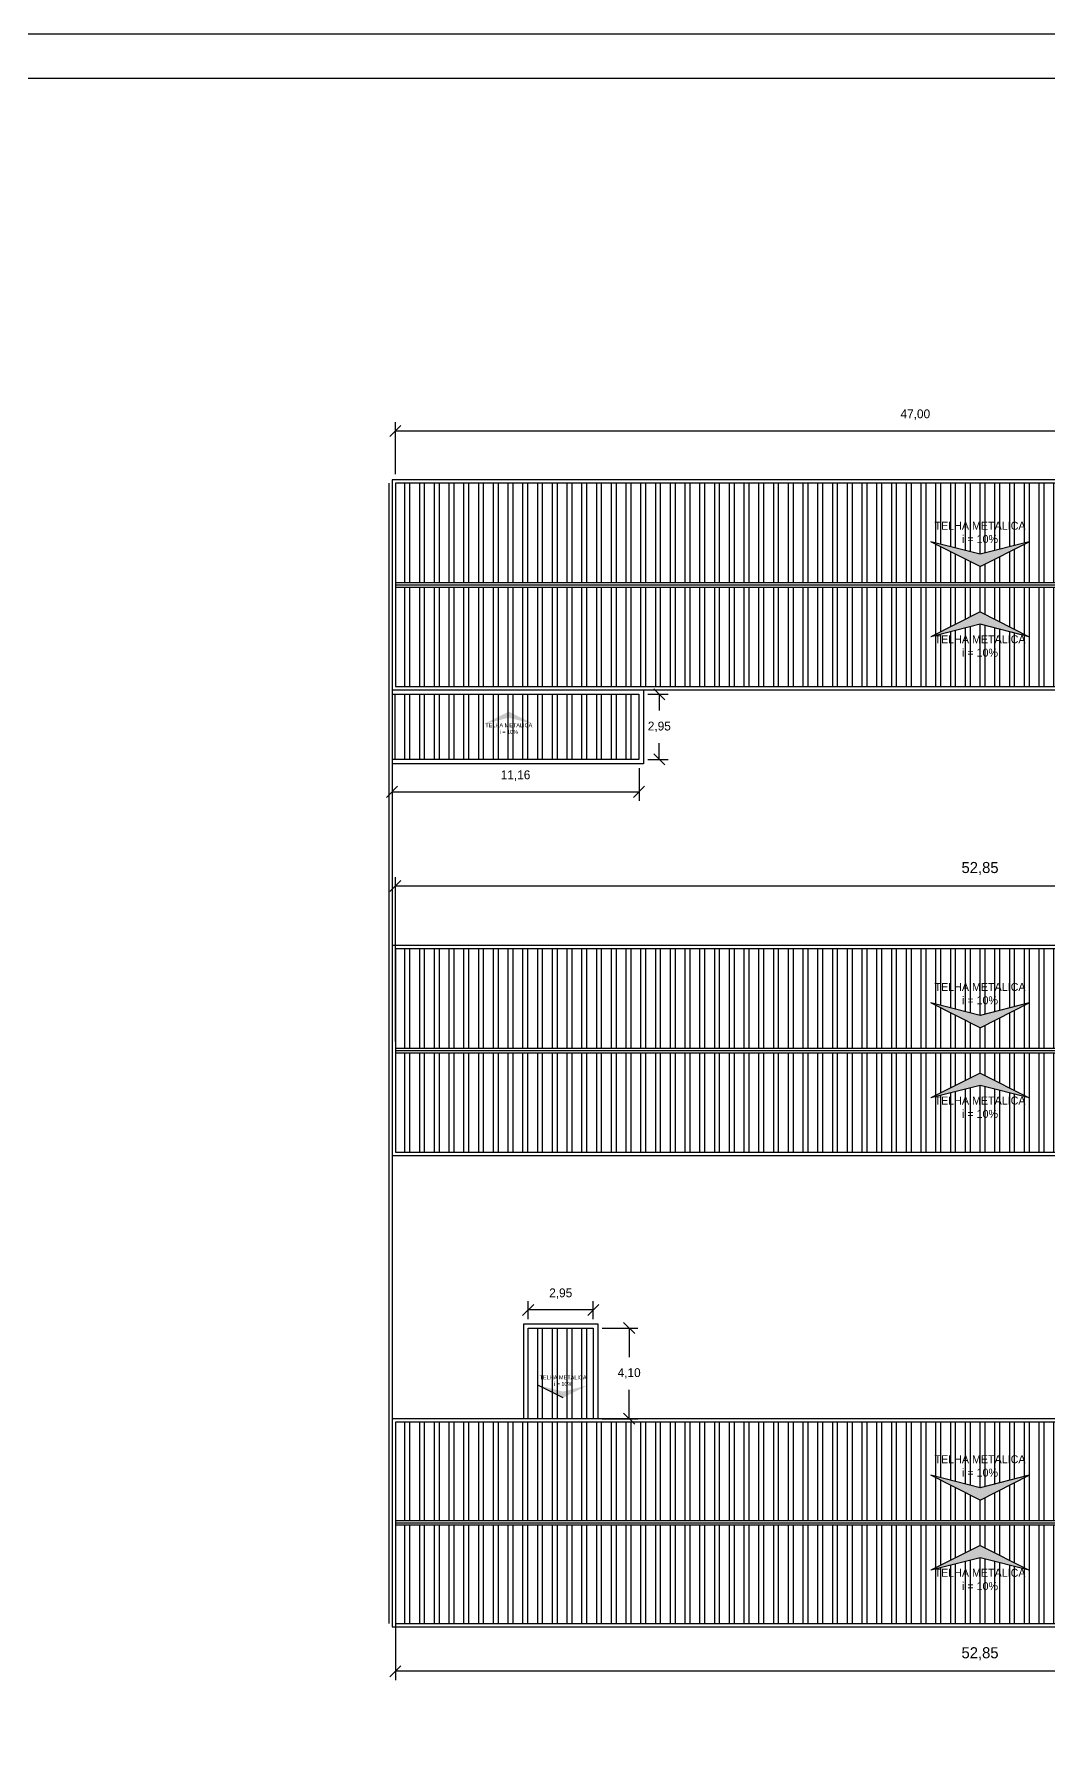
# Model space of a CAD drawing. Header units: inches. Extents: x 1211 to 1586, y 4594 to 4984.
# Drawn here: x 1477.61 to 1500.54, y 4748.51 to 4787.26 of the extents above; entities that cross this region are included whole.
import ezdxf

# ---------------------------------------------------------------- set-up
doc = ezdxf.new("R2010")
doc.units = ezdxf.units.IN
doc.header["$MEASUREMENT"] = 0
for name, color, linetype in [('.5', 5, 'Continuous'), ('0.4', 8, 'Continuous'), ('02', 2, 'Continuous'), ('1', 1, 'Continuous'), ('S2MARGF', 4, 'Continuous'), ('S2MARGG', 13, 'Continuous')]:
    doc.layers.add(name, color=color, linetype=linetype)
doc.dimstyles.new('cota 1-200', dxfattribs={"dimtxt": 0.25, "dimasz": 0.25, "dimexe": 0.2, "dimexo": 0.2, "dimgap": 0.25, "dimtad": 1, "dimtih": 1, "dimtoh": 1, "dimlfac": 2, "dimzin": 1, "dimtxsty": 'Standard', "dimblk": 'OBLIQUE', "dimcen": 0.5, "dimclrd": 8, "dimclre": 8, "dimclrt": 8, "dimazin": 0, "dimtfac": 1, "dimtmove": 0, "dimatfit": 1, "dimldrblk": 'OBLIQUE', "dimfxl": 1, "dimarcsym": 0})
doc.dimstyles.new('ISO-25 1 200', dxfattribs={"dimtxt": 0.2, "dimasz": 0.25, "dimexe": 0.2, "dimexo": 0.2, "dimgap": 0.25, "dimtad": 1, "dimtih": 1, "dimtoh": 1, "dimlfac": 2, "dimzin": 1, "dimtxsty": 'Standard', "dimblk": 'OBLIQUE', "dimcen": 2, "dimclrd": 8, "dimclre": 8, "dimclrt": 8, "dimazin": 0, "dimtfac": 1, "dimtmove": 0, "dimatfit": 1, "dimldrblk": 'OBLIQUE', "dimfxl": 1, "dimarcsym": 0})

# ---------------------------------------------------------------- blocks, each defined once
blk = doc.blocks.new('_OBLIQUE')
at = {"color": 0, "linetype": 'ByBlock'}
blk.add_line((-0.5, -0.5), (0.5, 0.5), dxfattribs=at)
blk = doc.blocks.new('*D243')
at = {"color": 8, "lineweight": -2, "transparency": 16777216}
for p, q in [((1485.774, 4764.495), (1485.774, 4768.211)), ((1512.199, 4764.495), (1512.199, 4768.211)), ((1512.199, 4768.011), (1485.774, 4768.011))]:
    blk.add_line(p, q, dxfattribs=at)
at = {"layer": 'Defpoints', "color": 0, "transparency": 16777216}
for p in [(1485.774, 4768.011), (1485.774, 4764.295), (1512.199, 4764.295)]:
    blk.add_point(p, dxfattribs=at)
at = {"color": 8, "lineweight": -2, "transparency": 16777216, "xscale": 0.25, "yscale": 0.25, "zscale": 0.25, "rotation": 180}
blk.add_blockref('_OBLIQUE', (1485.774, 4768.011), dxfattribs=at)
at = {"color": 8, "lineweight": -2, "transparency": 16777216, "xscale": 0.25, "yscale": 0.25, "zscale": 0.25}
blk.add_blockref('_OBLIQUE', (1512.199, 4768.011), dxfattribs=at)
at = {"color": 8, "transparency": 16777216, "insert": (1498.986, 4768.407), "char_height": 0.25, "attachment_point": 5}
blk.add_mtext('52,85', dxfattribs=at)
blk = doc.blocks.new('*D244')
at = {"color": 8, "lineweight": -2, "transparency": 16777216}
for p, q in [((1485.774, 4753.42), (1485.774, 4750.064)), ((1512.199, 4753.42), (1512.199, 4750.064)), ((1512.199, 4750.264), (1485.774, 4750.264))]:
    blk.add_line(p, q, dxfattribs=at)
at = {"layer": 'Defpoints', "color": 0, "transparency": 16777216}
for p in [(1485.774, 4753.62), (1512.199, 4753.62), (1485.774, 4750.264)]:
    blk.add_point(p, dxfattribs=at)
at = {"color": 8, "lineweight": -2, "transparency": 16777216, "xscale": 0.25, "yscale": 0.25, "zscale": 0.25, "rotation": 180}
blk.add_blockref('_OBLIQUE', (1485.774, 4750.264), dxfattribs=at)
at = {"color": 8, "lineweight": -2, "transparency": 16777216, "xscale": 0.25, "yscale": 0.25, "zscale": 0.25}
blk.add_blockref('_OBLIQUE', (1512.199, 4750.264), dxfattribs=at)
at = {"color": 8, "transparency": 16777216, "insert": (1498.986, 4750.659), "char_height": 0.25, "attachment_point": 5}
blk.add_mtext('52,85', dxfattribs=at)
blk = doc.blocks.new('*D293')
at = {"layer": '02', "color": 8, "lineweight": -2, "transparency": 16777216}
for p, q in [((1485.774, 4777.32), (1485.774, 4778.499)), ((1485.774, 4778.299), (1509.274, 4778.299)), ((1509.274, 4777.32), (1509.274, 4778.499))]:
    blk.add_line(p, q, dxfattribs=at)
at = {"layer": 'Defpoints', "color": 0, "transparency": 16777216}
for p in [(1509.274, 4778.299), (1485.774, 4777.12, 0.002), (1509.274, 4777.12, 0.002)]:
    blk.add_point(p, dxfattribs=at)
at = {"layer": '02', "color": 8, "lineweight": -2, "transparency": 16777216, "xscale": 0.25, "yscale": 0.25, "zscale": 0.25, "rotation": 180}
blk.add_blockref('_OBLIQUE', (1485.774, 4778.299), dxfattribs=at)
at = {"layer": '02', "color": 8, "lineweight": -2, "transparency": 16777216, "xscale": 0.25, "yscale": 0.25, "zscale": 0.25}
blk.add_blockref('_OBLIQUE', (1509.274, 4778.299), dxfattribs=at)
at = {"layer": '02', "color": 8, "transparency": 16777216, "insert": (1497.524, 4778.666), "char_height": 0.2, "attachment_point": 5}
blk.add_mtext('47,00', dxfattribs=at)
blk = doc.blocks.new('*D298')
at = {"layer": '02', "color": 8, "lineweight": -2, "transparency": 16777216}
for p, q in [((1491.479, 4772.345), (1491.938, 4772.345)), ((1491.738, 4772.345), (1491.738, 4771.976)), ((1491.738, 4770.873), (1491.738, 4771.242)), ((1491.479, 4770.873), (1491.938, 4770.873))]:
    blk.add_line(p, q, dxfattribs=at)
at = {"layer": 'Defpoints', "color": 0, "transparency": 16777216}
for p in [(1491.279, 4772.345, 0.002), (1491.738, 4772.345), (1491.279, 4770.873, 0.002)]:
    blk.add_point(p, dxfattribs=at)
at = {"layer": '02', "color": 8, "lineweight": -2, "transparency": 16777216, "xscale": 0.25, "yscale": 0.25, "zscale": 0.25}
for p, rotation in [((1491.738, 4772.345), 90), ((1491.738, 4770.873), 270)]:
    blk.add_blockref('_OBLIQUE', p, dxfattribs=dict(at, rotation=rotation))
at = {"layer": '02', "color": 8, "transparency": 16777216, "insert": (1491.738, 4771.609), "char_height": 0.2, "attachment_point": 5}
blk.add_mtext('2,95', dxfattribs=at)
blk = doc.blocks.new('*D299')
at = {"layer": '02', "color": 8, "lineweight": -2, "transparency": 16777216}
for p, q in [((1485.699, 4770.673), (1485.699, 4769.941)), ((1491.279, 4770.673), (1491.279, 4769.941)), ((1485.699, 4770.141), (1491.279, 4770.141))]:
    blk.add_line(p, q, dxfattribs=at)
at = {"layer": 'Defpoints', "color": 0, "transparency": 16777216}
for p in [(1485.699, 4770.873, 0.002), (1491.279, 4770.873, 0.002), (1491.279, 4770.141)]:
    blk.add_point(p, dxfattribs=at)
at = {"layer": '02', "color": 8, "lineweight": -2, "transparency": 16777216, "xscale": 0.25, "yscale": 0.25, "zscale": 0.25, "rotation": 180}
blk.add_blockref('_OBLIQUE', (1485.699, 4770.141), dxfattribs=at)
at = {"layer": '02', "color": 8, "lineweight": -2, "transparency": 16777216, "xscale": 0.25, "yscale": 0.25, "zscale": 0.25}
blk.add_blockref('_OBLIQUE', (1491.279, 4770.141), dxfattribs=at)
at = {"layer": '02', "color": 8, "transparency": 16777216, "insert": (1488.489, 4770.507), "char_height": 0.2, "attachment_point": 5}
blk.add_mtext('11,16', dxfattribs=at)
blk = doc.blocks.new('*D300')
at = {"layer": '02', "color": 8, "lineweight": -2, "transparency": 16777216}
for p, q in [((1490.446, 4758.02), (1491.256, 4758.02)), ((1491.056, 4758.02), (1491.056, 4757.362)), ((1491.056, 4755.97), (1491.056, 4756.628)), ((1490.446, 4755.97), (1491.256, 4755.97))]:
    blk.add_line(p, q, dxfattribs=at)
at = {"layer": 'Defpoints', "color": 0, "transparency": 16777216}
for p in [(1490.246, 4758.02, 0.002), (1491.056, 4758.02), (1490.246, 4755.97, 0.002)]:
    blk.add_point(p, dxfattribs=at)
at = {"layer": '02', "color": 8, "lineweight": -2, "transparency": 16777216, "xscale": 0.25, "yscale": 0.25, "zscale": 0.25}
for p, rotation in [((1491.056, 4758.02), 90), ((1491.056, 4755.97), 270)]:
    blk.add_blockref('_OBLIQUE', p, dxfattribs=dict(at, rotation=rotation))
at = {"layer": '02', "color": 8, "transparency": 16777216, "insert": (1491.056, 4756.995), "char_height": 0.2, "attachment_point": 5}
blk.add_mtext('4,10', dxfattribs=at)
blk = doc.blocks.new('*D301')
at = {"layer": '02', "color": 8, "lineweight": -2, "transparency": 16777216}
for p, q in [((1488.774, 4758.22), (1488.774, 4758.631)), ((1490.246, 4758.22), (1490.246, 4758.631)), ((1490.246, 4758.431), (1488.774, 4758.431))]:
    blk.add_line(p, q, dxfattribs=at)
at = {"layer": 'Defpoints', "color": 0, "transparency": 16777216}
for p in [(1488.774, 4758.431), (1488.774, 4758.02, 0.002), (1490.246, 4758.02, 0.002)]:
    blk.add_point(p, dxfattribs=at)
at = {"layer": '02', "color": 8, "lineweight": -2, "transparency": 16777216, "xscale": 0.25, "yscale": 0.25, "zscale": 0.25, "rotation": 180}
blk.add_blockref('_OBLIQUE', (1488.774, 4758.431), dxfattribs=at)
at = {"layer": '02', "color": 8, "lineweight": -2, "transparency": 16777216, "xscale": 0.25, "yscale": 0.25, "zscale": 0.25}
blk.add_blockref('_OBLIQUE', (1490.246, 4758.431), dxfattribs=at)
at = {"layer": '02', "color": 8, "transparency": 16777216, "insert": (1489.51, 4758.798), "char_height": 0.2, "attachment_point": 5}
blk.add_mtext('2,95', dxfattribs=at)

msp = doc.modelspace()

# ---------------------------------------------------------------- hatches: boundary and pattern name
at = {"layer": '0.4'}
h = msp.add_hatch(dxfattribs=at)
h.set_pattern_fill('ANSI32,_O', color=256, scale=0.035, angle=45)
h.set_pattern_definition([(90, (1489.9889, 4771.68557), (-0.333375, 3e-17), []), (90, (1490.10002, 4771.7967), (-0.333375, 3e-17), [])])
h.paths.add_polyline_path([(1491.1286, 4772.3452), (1485.6986, 4772.3452), (1485.6986, 4770.8727), (1491.1286, 4770.8727)])
h.paths.add_polyline_path([(1490.2461, 4758.0202), (1488.7736, 4758.0202), (1488.7736, 4755.9702), (1490.2461, 4755.9702)])
h.paths.add_polyline_path([(1509.2736, 4777.1202), (1485.7736, 4777.1202), (1485.7736, 4774.8702), (1509.2736, 4774.8702)])
h.paths.add_polyline_path([(1497.878, 4775.7936), (1498.9861, 4775.5134), (1500.0942, 4775.7936), (1498.9861, 4775.2332)], flags=16)
h.paths.add_polyline_path([(1509.2736, 4774.7702), (1485.7736, 4774.7702), (1485.7736, 4772.5202), (1509.2736, 4772.5202)])
h.paths.add_polyline_path([(1497.878, 4773.6468), (1498.9861, 4774.2071), (1500.0942, 4773.6468), (1498.9861, 4773.9269)], flags=16)
h.paths.add_polyline_path([(1512.1986, 4766.5952), (1485.7736, 4766.5952), (1485.7736, 4764.3452), (1512.1986, 4764.3452)])
h.paths.add_polyline_path([(1500.0942, 4765.3686), (1498.9861, 4764.8082), (1497.878, 4765.3686), (1498.9861, 4765.0884)], flags=16)
h.paths.add_polyline_path([(1512.1986, 4764.2452), (1485.7736, 4764.2452), (1485.7736, 4761.9952), (1512.1986, 4761.9952)])
h.paths.add_polyline_path([(1500.0942, 4763.2218), (1498.9861, 4763.5019), (1497.878, 4763.2218), (1498.9861, 4763.7821)], flags=16)
h.paths.add_polyline_path([(1512.1986, 4755.8952), (1485.7736, 4755.8952), (1485.7736, 4753.6702), (1512.1986, 4753.6702)])
h.paths.add_polyline_path([(1500.0942, 4754.6936), (1498.9861, 4754.1332), (1497.878, 4754.6936), (1498.9861, 4754.4134)], flags=16)
h.paths.add_polyline_path([(1512.1986, 4753.5702), (1485.7736, 4753.5702), (1485.7736, 4751.3452), (1512.1986, 4751.3452)])
h.paths.add_polyline_path([(1500.0942, 4752.5468), (1498.9861, 4752.8269), (1497.878, 4752.5468), (1498.9861, 4753.1071)], flags=16)
h.paths.add_polyline_path([(1517.1736, 4776.5552), (1514.0516, 4776.5552), (1514.0516, 4774.0402), (1516.2236, 4774.0402, 0.4142136), (1517.1736, 4774.9902)])
h.paths.add_polyline_path([(1515.0234, 4775.2028), (1515.6037, 4775.056), (1516.1841, 4775.2028), (1515.6037, 4774.9093)], flags=16)
h.paths.add_polyline_path([(1497.8635, 4775.6689), (1500.1028, 4775.6689), (1500.1028, 4776.3462), (1497.8635, 4776.3462)], flags=24)
h.paths.add_polyline_path([(1497.8635, 4773.092), (1500.1028, 4773.092), (1500.1028, 4773.7693), (1497.8635, 4773.7693)], flags=24)
h.paths.add_polyline_path([(1497.8635, 4765.2439), (1500.1028, 4765.2439), (1500.1028, 4765.9212), (1497.8635, 4765.9212)], flags=24)
h.paths.add_polyline_path([(1497.8635, 4762.667), (1500.1028, 4762.667), (1500.1028, 4763.3443), (1497.8635, 4763.3443)], flags=24)
h.paths.add_polyline_path([(1497.8635, 4754.5689), (1500.1028, 4754.5689), (1500.1028, 4755.2462), (1497.8635, 4755.2462)], flags=24)
h.paths.add_polyline_path([(1497.8635, 4751.992), (1500.1028, 4751.992), (1500.1028, 4752.6693), (1497.8635, 4752.6693)], flags=24)
h.paths.add_polyline_path([(1515.0158, 4775.1375), (1516.1886, 4775.1375), (1516.1886, 4775.4922), (1515.0158, 4775.4922)], flags=24)
h.paths.add_polyline_path([(1489.002, 4756.6638), (1490.1216, 4756.6638), (1490.1216, 4757.0025), (1489.002, 4757.0025)], flags=24)
h.paths.add_polyline_path([(1487.7747, 4771.3983), (1488.8943, 4771.3983), (1488.8943, 4771.7369), (1487.7747, 4771.7369)], flags=24)
at = {"layer": '1'}
for points in [[(1498.9861, 4775.5134), (1500.0942, 4775.7936), (1498.9861, 4775.2332), (1497.878, 4775.7936)], [(1498.9861, 4773.9269), (1500.0942, 4773.6468), (1498.9861, 4774.2071), (1497.878, 4773.6468)], [(1488.336, 4771.8157), (1488.89, 4771.6756), (1488.336, 4771.9558), (1487.7819, 4771.6756)], [(1498.9861, 4765.0884), (1500.0942, 4765.3686), (1498.9861, 4764.8082), (1497.878, 4765.3686)], [(1498.9861, 4763.5019), (1500.0942, 4763.2218), (1498.9861, 4763.7821), (1497.878, 4763.2218)], [(1489.5633, 4756.586), (1490.1173, 4756.7261), (1489.5633, 4756.446), (1489.0092, 4756.7261)], [(1498.9861, 4754.4134), (1500.0942, 4754.6936), (1498.9861, 4754.1332), (1497.878, 4754.6936)], [(1498.9861, 4752.8269), (1500.0942, 4752.5468), (1498.9861, 4753.1071), (1497.878, 4752.5468)]]:
    msp.add_hatch(color=256, dxfattribs=at).paths.add_polyline_path(points)

# ---------------------------------------------------------------- linework, layer by layer
at = {"layer": '.5'}
for p, q in [((1488.7486, 4772.4452, 0.0022), (1491.2286, 4772.4452, 0.0022)), ((1488.6736, 4758.1202, 0.0022), (1489.0161, 4758.1202, 0.0022)), ((1488.7736, 4758.0202, 0.0022), (1489.0161, 4758.0202, 0.0022))]:
    msp.add_line(p, q, dxfattribs=at)
at = {"layer": '1'}
for p, q in [((1485.6236, 4777.1202, 0.0022), (1485.6236, 4751.3452, 0.0022)), ((1485.6986, 4777.1952, 0.0022), (1485.6986, 4751.2702, 0.0022)), ((1509.2736, 4777.1202, 0.0022), (1485.7736, 4777.1202, 0.0022)), ((1485.7736, 4777.1202, 0.0022), (1485.7736, 4772.5202, 0.0022)), ((1498.9861, 4775.5134, 0.0022), (1497.878, 4775.7936, 0.0022)), ((1498.9861, 4775.2332, 0.0022), (1497.878, 4775.7936, 0.0022)), ((1500.0942, 4775.7936, 0.0022), (1498.9861, 4775.5134, 0.0022)), ((1498.9861, 4775.2332, 0.0022), (1500.0942, 4775.7936, 0.0022)), ((1485.7736, 4774.8702, 0.0022), (1509.2736, 4774.8702, 0.0022)), ((1485.7736, 4774.8202, 0.0022), (1509.2736, 4774.8202, 0.0022)), ((1485.7736, 4774.7702, 0.0022), (1509.2736, 4774.7702, 0.0022)), ((1498.9861, 4774.2071, 0.0022), (1497.878, 4773.6468, 0.0022)), ((1498.9861, 4774.2071, 0.0022), (1500.0942, 4773.6468, 0.0022)), ((1498.9861, 4773.9269, 0.0022), (1497.878, 4773.6468, 0.0022)), ((1500.0942, 4773.6468, 0.0022), (1498.9861, 4773.9269, 0.0022)), ((1485.7736, 4772.5202, 0.0022), (1509.2736, 4772.5202, 0.0022)), ((1491.3786, 4772.4452, 0.0022), (1491.3786, 4770.7727, 0.0022)), ((1485.6986, 4772.3452, 0.0022), (1491.2786, 4772.3452, 0.0022)), ((1491.2786, 4772.3452, 0.0022), (1491.2786, 4770.8727, 0.0022)), ((1491.2786, 4770.8727, 0.0022), (1485.6986, 4770.8727, 0.0022)), ((1491.3786, 4770.7727, 0.0022), (1485.6986, 4770.7727, 0.0022)), ((1485.7736, 4766.5952, 0.0022), (1485.7736, 4761.9952, 0.0022)), ((1512.1986, 4766.5952, 0.0022), (1485.7736, 4766.5952, 0.0022)), ((1498.9861, 4765.0884, 0.0022), (1497.878, 4765.3686, 0.0022)), ((1498.9861, 4764.8082, 0.0022), (1497.878, 4765.3686, 0.0022)), ((1500.0942, 4765.3686, 0.0022), (1498.9861, 4765.0884, 0.0022)), ((1498.9861, 4764.8082, 0.0022), (1500.0942, 4765.3686, 0.0022)), ((1485.7736, 4764.3452, 0.0022), (1512.1986, 4764.3452, 0.0022)), ((1485.7736, 4764.2952, 0.0022), (1512.1986, 4764.2952, 0.0022)), ((1485.7736, 4764.2452, 0.0022), (1512.1986, 4764.2452, 0.0022)), ((1498.9861, 4763.7821, 0.0022), (1497.878, 4763.2218, 0.0022)), ((1498.9861, 4763.7821, 0.0022), (1500.0942, 4763.2218, 0.0022)), ((1498.9861, 4763.5019, 0.0022), (1497.878, 4763.2218, 0.0022)), ((1500.0942, 4763.2218, 0.0022), (1498.9861, 4763.5019, 0.0022)), ((1485.7736, 4761.9952, 0.0022), (1512.1986, 4761.9952, 0.0022)), ((1488.6736, 4758.1202, 0.0022), (1490.3461, 4758.1202, 0.0022)), ((1488.6736, 4755.9702, 0.0022), (1488.6736, 4758.1202, 0.0022)), ((1490.3461, 4758.1202, 0.0022), (1490.3461, 4755.9702, 0.0022)), ((1488.7736, 4758.0202, 0.0022), (1490.2461, 4758.0202, 0.0022)), ((1488.7736, 4755.9702, 0.0022), (1488.7736, 4758.0202, 0.0022)), ((1490.2461, 4758.0202, 0.0022), (1490.2461, 4755.9702, 0.0022)), ((1489.5633, 4756.446), (1489.0092, 4756.7261)), ((1485.7736, 4755.8952, 0.0022), (1485.7736, 4751.3452, 0.0022)), ((1512.1986, 4755.8952, 0.0022), (1485.7736, 4755.8952, 0.0022)), ((1498.9861, 4754.4134, 0.0022), (1497.878, 4754.6936, 0.0022)), ((1498.9861, 4754.1332, 0.0022), (1497.878, 4754.6936, 0.0022)), ((1500.0942, 4754.6936, 0.0022), (1498.9861, 4754.4134, 0.0022)), ((1498.9861, 4754.1332, 0.0022), (1500.0942, 4754.6936, 0.0022)), ((1485.7736, 4753.6702, 0.0022), (1512.1986, 4753.6702, 0.0022)), ((1485.7736, 4753.6202, 0.0022), (1512.1986, 4753.6202, 0.0022)), ((1485.7736, 4753.5702, 0.0022), (1512.1986, 4753.5702, 0.0022)), ((1498.9861, 4753.1071, 0.0022), (1497.878, 4752.5468, 0.0022)), ((1498.9861, 4753.1071, 0.0022), (1500.0942, 4752.5468, 0.0022)), ((1498.9861, 4752.8269, 0.0022), (1497.878, 4752.5468, 0.0022)), ((1500.0942, 4752.5468, 0.0022), (1498.9861, 4752.8269, 0.0022)), ((1485.7736, 4751.3452, 0.0022), (1512.1986, 4751.3452, 0.0022))]:
    msp.add_line(p, q, dxfattribs=at)
at = {"layer": '1', "elevation": 0.0022}
msp.add_lwpolyline([(1509.2736, 4777.1952), (1485.6986, 4777.1952), (1485.6986, 4772.4452), (1509.2736, 4772.4452)], close=True, dxfattribs=at)
for points in [[(1485.7736, 4766.6702), (1485.6986, 4766.6702), (1485.6986, 4761.9202), (1512.1986, 4761.9202), (1512.1986, 4766.6702), (1485.6986, 4766.6702)], [(1485.6986, 4755.9702), (1485.6986, 4751.2702), (1512.1986, 4751.2702), (1512.1986, 4755.9702), (1485.6986, 4755.9702)]]:
    msp.add_lwpolyline(points, dxfattribs=at)
at = {"layer": 'S2MARGF'}
msp.add_lwpolyline([(1416.61, 4703.1632), (1522.01, 4703.1632), (1522.01, 4787.2632), (1416.61, 4787.2632)], close=True, dxfattribs=at)
at = {"layer": 'S2MARGG'}
msp.add_line((1521.01, 4786.2632), (1419.11, 4786.2632), dxfattribs=at)

# ---------------------------------------------------------------- texts
at = {"layer": '1'}
for insert, char_height, width, attachment_point, rotation in [((1498.9861, 4775.761, 0.0022), 0.180888, 3.141781, 8, 0), ((1498.9861, 4773.6793, 0.0022), 0.180888, 3.141781, 2, 360), ((1488.336, 4771.6919), 0.090444, 1.57089, 2, 360), ((1498.9861, 4765.336, 0.0022), 0.180888, 3.141781, 8, 0), ((1498.9861, 4763.2543, 0.0022), 0.180888, 3.141781, 2, 360), ((1489.5633, 4756.7099), 0.090444, 1.57089, 8, 0), ((1498.9861, 4754.661, 0.0022), 0.180888, 3.141781, 8, 0), ((1498.9861, 4752.5793, 0.0022), 0.180888, 3.141781, 2, 360)]:
    msp.add_mtext('TELHA METALICA\\Pi = 10%', dxfattribs=dict(at, insert=insert, char_height=char_height, width=width, attachment_point=attachment_point, rotation=rotation))

# ---------------------------------------------------------------- dimensions: what is measured, and where the dimension line sits
for base, p1, p2, picture, middle in [((1485.7736, 4768.011, 0.0022), (1512.1986, 4764.2952, 0.0022), (1485.7736, 4764.2952, 0.0022), '*D243', (1498.9861, 4768.4069, 0.0022)), ((1485.7736, 4750.2636, 0.0022), (1512.1986, 4753.6202, 0.0022), (1485.7736, 4753.6202, 0.0022), '*D244', (1498.9861, 4750.6594, 0.0022))]:
    dim = msp.add_linear_dim(base=base, p1=p1, p2=p2, dimstyle='cota 1-200')
    dim.commit()
    dim.dimension.update_dxf_attribs({"geometry": picture, "text_midpoint": middle})
at = {"layer": '02'}
dim = msp.add_linear_dim(base=(1509.2736, 4778.2991), p1=(1485.7736, 4777.1202, 0.0022), p2=(1509.2736, 4777.1202, 0.0022), dimstyle='ISO-25 1 200', dxfattribs=at)
dim.commit()
dim.dimension.update_dxf_attribs({"geometry": '*D293', "text_midpoint": (1497.5236, 4778.6658)})
dim = msp.add_linear_dim(base=(1491.7378452996, 4772.3451639531), p1=(1491.2786328768, 4770.8726639531, 0.0021646794), p2=(1491.2786328768, 4772.3451639531, 0.0021646794), angle=90, dimstyle='ISO-25 1 200', dxfattribs=at)
dim.commit()
dim.dimension.update_dxf_attribs({"geometry": '*D298', "text_midpoint": (1491.7378452996, 4771.6089139531)})
for p1, p2, distance, picture, middle in [((1485.6986, 4770.8727, 0.0022), (1491.2786, 4770.8727, 0.0022), -0.732, '*D299', (1488.4886, 4770.5073)), ((1490.2461328768, 4758.0201639531, 0.0021646794), (1488.7736328768, 4758.0201639531, 0.0021646794), -0.4107320492, '*D301', (1489.5098828768, 4758.7975626689)), ((1490.2461, 4755.9702, 0.0022), (1490.2461, 4758.0202, 0.0022), -0.8094, '*D300', (1491.0556, 4756.9952))]:
    dim = msp.add_aligned_dim(p1=p1, p2=p2, distance=distance, dimstyle='ISO-25 1 200', dxfattribs=at)
    dim.commit()
    dim.dimension.update_dxf_attribs({"geometry": picture, "text_midpoint": middle})

doc.saveas('drawing.dxf')
